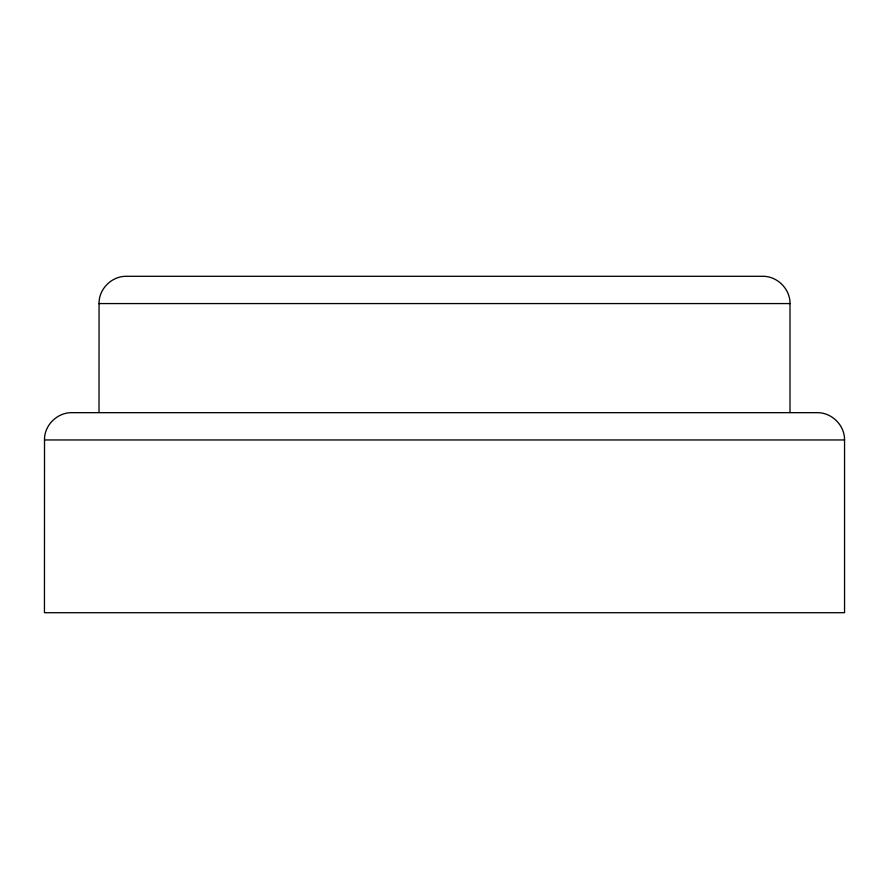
<?xml version="1.0" encoding="UTF-8"?>
<svg xmlns="http://www.w3.org/2000/svg" width="889" height="889" viewBox="0 0 889 889"><rect width="100%" height="100%" fill="white"/><g stroke="black" fill="none" stroke-linecap="round" stroke-linejoin="round"><path stroke-width="1.33" d="M44.517 439.955L44.45 612.699L844.55 612.699L844.55 439.955C844.761 425.375 831.848 412.463 817.269 412.674L71.731 412.674C57.196 412.463 44.15 425.364 44.517 439.955L844.55 439.955M99.012 412.407L99.057 303.571C98.723 288.992 111.736 276.079 126.282 276.301L762.718 276.301C777.297 276.079 790.21 289.003 789.999 303.571L789.999 412.407M99.001 303.571L789.999 303.571"/></g></svg>
